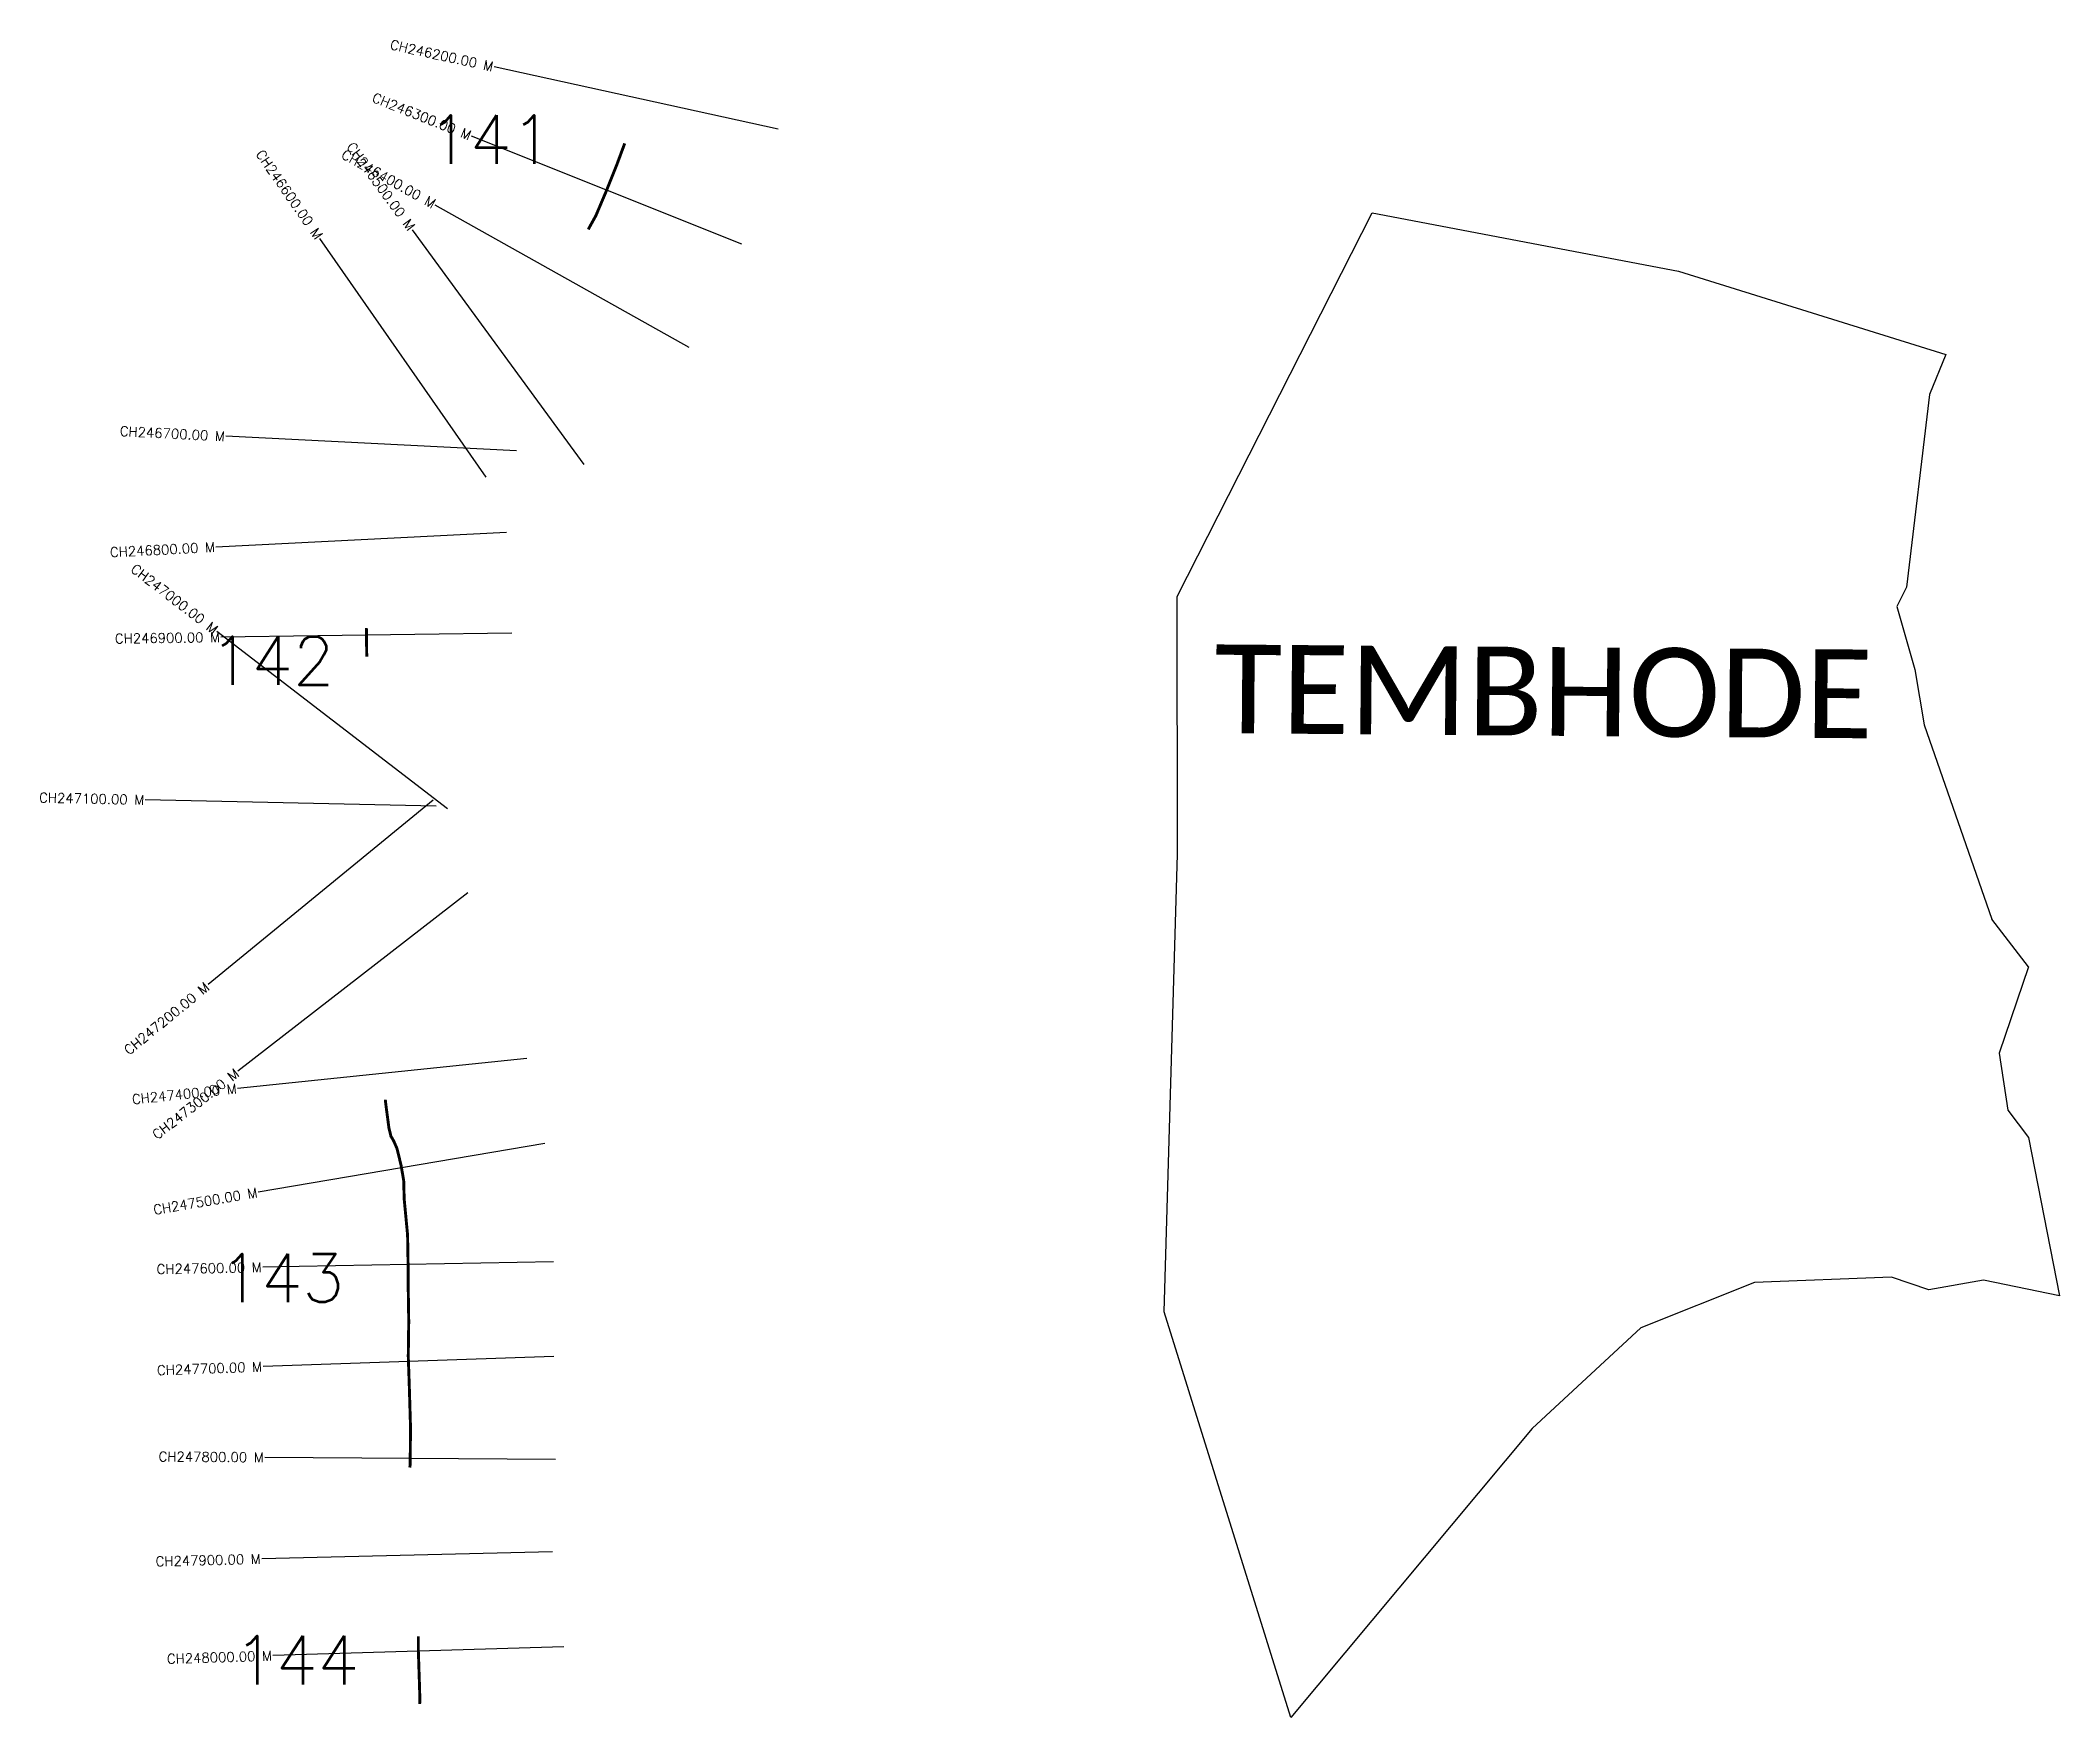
# Model space of a CAD drawing. Header units: metres. Extents: x 278110 to 280192, y 2044595 to 2046324.
import ezdxf
from ezdxf.enums import TextEntityAlignment as Align

# ---------------------------------------------------------------- set-up
doc = ezdxf.new("R2010")
doc.units = ezdxf.units.M
for name, color, linetype in [('ARTIFICIALLY PROTECTED', 4, 'Continuous'), ('CS', 134, 'Continuous'), ('CSMark', 6, 'Continuous'), ('village', 3, 'Continuous'), ('VILLAGE NAME', 250, 'Continuous')]:
    doc.layers.add(name, color=color, linetype=linetype)
doc.styles.get("Standard").update_dxf_attribs({"font": 'simplex.shx'})

msp = doc.modelspace()

# ---------------------------------------------------------------- linework, layer by layer
at = {"color": 6, "flags": 128}
msp.add_lwpolyline([(280159.8, 2045369.1), (280122, 2045418.2)], dxfattribs=at)
at = {"layer": 'ARTIFICIALLY PROTECTED', "const_width": 3, "flags": 128}
for points in [[(278712.3, 2046218.2), (278704.6, 2046197.4), (278692.6, 2046167.4), (278682.6, 2046143.8), (278674.7, 2046129.5)], [(278445.9, 2045718.4), (278446.3, 2045689.1)], [(278465.4, 2045232.2), (278465.9, 2045227.8), (278469.2, 2045202.8), (278471.2, 2045194.6), (278474.1, 2045189.6), (278477.4, 2045182), (278481.6, 2045165), (278484.4, 2045148.7), (278484.9, 2045129.7), (278488.4, 2045092.7), (278489, 2045057), (278489, 2045042.1), (278489.6, 2045003.5), (278489.1, 2044967.7), (278490.1, 2044939.1), (278491.4, 2044895.3), (278491.1, 2044856.4), (278490.7, 2044852.9)], [(278499.5, 2044678.7), (278499.5, 2044664.1), (278500.7, 2044627.5), (278501, 2044616.8), (278500.9, 2044609)]]:
    msp.add_lwpolyline(points, dxfattribs=at)
at = {"layer": 'CS'}
for p, q in [((278870.7, 2046232.9), (278577.6, 2046297)), ((278833, 2046114.4), (278554.4, 2046225.6)), ((278778.7, 2046007.9), (278517, 2046154.6)), ((278670.4, 2045887), (278493.5, 2046129.2)), ((278569.4, 2045874), (278398, 2046120.2)), ((278600.7, 2045901.3), (278301, 2045916.2)), ((278590.4, 2045817), (278290.8, 2045802)), ((278529.6, 2045532), (278291.8, 2045714.8)), ((278595.9, 2045713.3), (278296, 2045709.1)), ((278517.8, 2045534.7), (278217.9, 2045541.3)), ((278514.9, 2045540.9), (278282.7, 2045350.8)), ((278550.5, 2045445.5), (278313.5, 2045261.6)), ((278611.5, 2045274.6), (278313.1, 2045243.7)), ((278630, 2045186.9), (278334.3, 2045136.7)), ((278638.9, 2045065), (278339, 2045059.4)), ((278639.2, 2044967.4), (278339.4, 2044957)), ((278641.1, 2044861.1), (278341.1, 2044863.3)), ((278637.9, 2044766), (278338, 2044758.7)), ((278649.5, 2044668.1), (278349.6, 2044659))]:
    msp.add_line(p, q, dxfattribs=at)
at = {"layer": 'village', "color": 6}
for points in [[(280138.5, 2045221.3, 0), (280159.9, 2045193.1, 0), (280191.9, 2045030, 0), (280113.6, 2045046.1, 0), (280057, 2045036, 0), (280018.5, 2045049.1, 0), (279877.2, 2045043.7, 0), (279760, 2044996.8, 0), (279648.2, 2044893, 0), (279399.2, 2044595, 0), (279268.7, 2045013.6, 0), (279282.4, 2045485.5, 0), (279281.9, 2045751, 0), (279483.2, 2046146.5, 0), (279799, 2046086.3, 0), (280074.7, 2046000.6, 0), (280057.9, 2045959.3, 0), (280033.9, 2045760.8, 0), (280024, 2045740.6, 0), (280042.6, 2045675.9, 0), (280052.1, 2045618.7, 0), (280122, 2045418.2, 0)], [(280159.8, 2045369.1, 0), (280129.6, 2045280.1, 0), (280138.5, 2045221.3, 0)]]:
    msp.add_polyline3d(points, dxfattribs=at)

# ---------------------------------------------------------------- texts
at = {"char_height": 50, "attachment_point": 1}
for s, insert in [('141', (278509.5, 2046247.2)), ('142', (278284.3, 2045709.8)), ('143', (278294.2, 2045073.3)), ('144', (278309.6, 2044679.2))]:
    msp.add_mtext_dynamic_manual_height_columns(s, width=84.374, gutter_width=1, heights=[74.2], dxfattribs=dict(at, insert=insert))
at = {"layer": 'CSMark'}
for s, rotation, p in [('CH246200.00 M', 347.6697, (278576.7, 2046297.2)), ('CH246300.00 M', 338.2345, (278553.4, 2046226)), ('CH246500.00 M', 306.1455, (278492.9, 2046130.1)), ('CH246600.00 M', 304.8411, (278397.4, 2046121)), ('CH246400.00 M', 330.7383, (278516.1, 2046155.1)), ('CH246700.00 M', 357.1475, (278300, 2045916.2)), ('CH246800.00 M', 2.8641, (278289.8, 2045802)), ('CH247000.00 M', 322.4481, (278291, 2045715.4)), ('CH246900.00 M', 0.803, (278295, 2045709.1)), ('CH247100.00 M', 358.7437, (278216.9, 2045541.3)), ('CH247200.00 M', 39.303, (278281.9, 2045350.2)), ('CH247300.00 M', 37.8068, (278312.7, 2045261)), ('CH247400.00 M', 5.9074, (278312.1, 2045243.6)), ('CH247500.00 M', 9.633, (278333.3, 2045136.6)), ('CH247600.00 M', 1.065, (278338, 2045059.4)), ('CH247700.00 M', 1.9939, (278338.4, 2044956.9)), ('CH247800.00 M', 359.5718, (278340.1, 2044863.4)), ('CH247900.00 M', 1.3931, (278337, 2044758.7)), ('CH248000.00 M', 1.7489, (278348.6, 2044658.9))]:
    msp.add_text(s, height=10, rotation=rotation, dxfattribs=at).set_placement(p, align=Align.MIDDLE_RIGHT)
at = {"layer": 'VILLAGE NAME', "insert": (279320.9, 2045701.6), "char_height": 91.425, "attachment_point": 1, "rotation": 359.5442}
msp.add_mtext_dynamic_manual_height_columns('{\\fCalibri|b0|i0|c0|p34;TEMBHODE}', width=798.716, gutter_width=457.1, heights=[0], dxfattribs=at)

doc.saveas('drawing.dxf')
